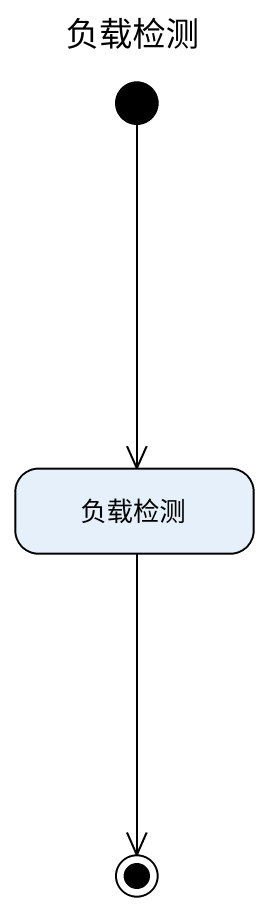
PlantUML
@startuml
title 负载检测
hide empty description
state 负载检测
[*] --> 负载检测
负载检测 --> [*]
@enduml
